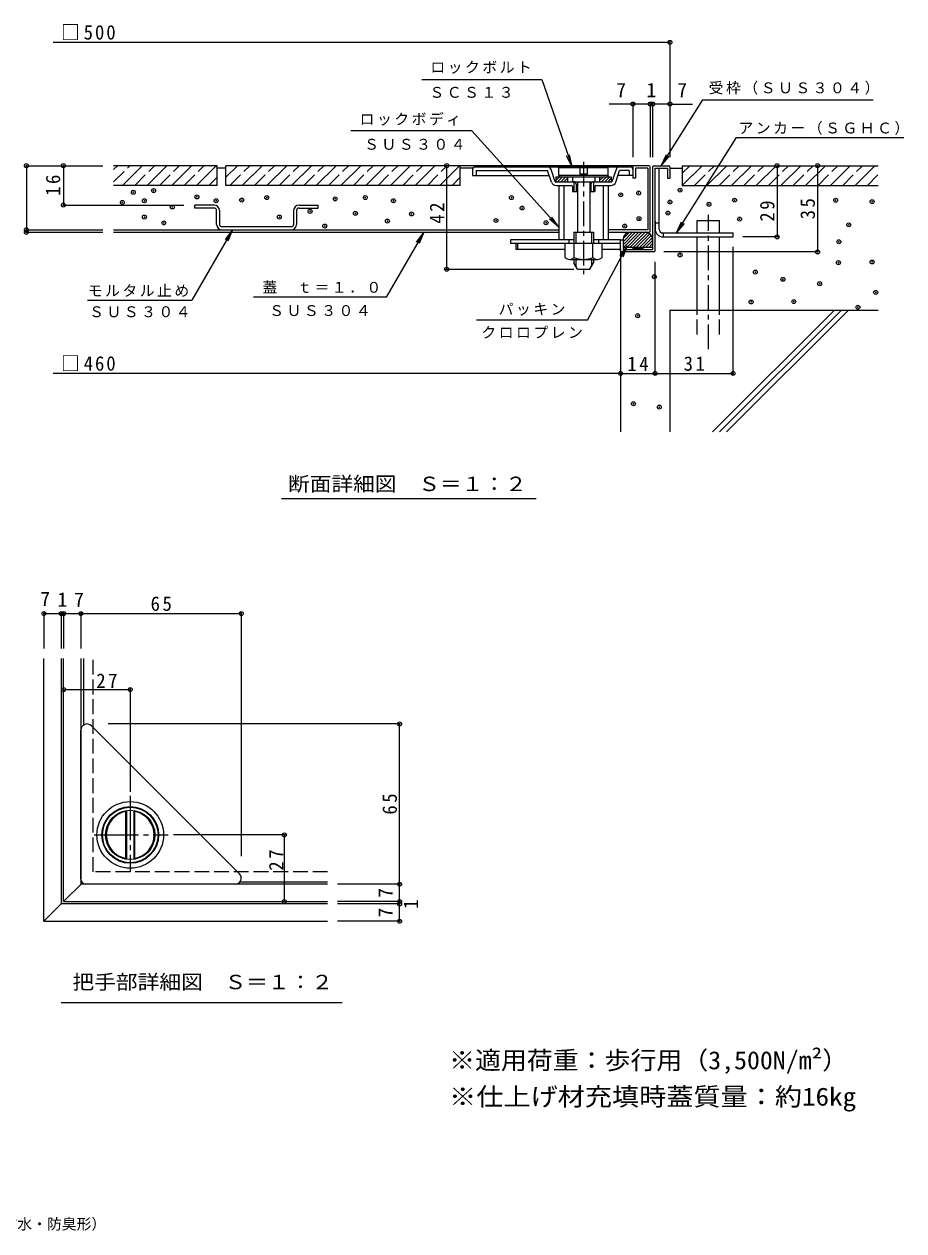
# Model space of a CAD drawing. Units: millimetres at full size; some dimension numbers follow another scale. Extents: x -346 to 373, y -274 to 250.
# Drawn here: x 16.6 to 373, y -264.2 to 225.2 of the extents above; entities that cross this region are included whole.
import ezdxf
from ezdxf.enums import TextEntityAlignment as Align

# ---------------------------------------------------------------- set-up
doc = ezdxf.new("R2010")
doc.units = ezdxf.units.MM
doc.header["$LTSCALE"] = 2
doc.header["$PDMODE"] = 32
doc.header["$PDSIZE"] = 1.6
for name, pattern in [('CHAIN1', [8, 5, -1, 1, -1]), ('CHAIN2', [12, 9, -1, 1, -1]), ('DASHED2', [3, 2, -1]), ('DASHED3', [4, 3, -1])]:
    doc.linetypes.add(name, pattern=pattern)
for name, color, linetype, lineweight in [('D-1', 2, 'Continuous', 9), ('D-2', 3, 'Continuous', 9), ('D-3', 2, 'Continuous', 9), ('D-4', 7, 'Continuous', 9), ('D-5', 7, 'Continuous', 9), ('D-6', 6, 'Continuous', 9)]:
    doc.layers.add(name, color=color, linetype=linetype, lineweight=lineweight)
for name, color, linetype in [('D-F', 2, 'Continuous'), ('F-4_F-4ﾚｲﾔ', 7, 'Continuous'), ('F-5_F-5ﾚｲﾔ', 3, 'Continuous')]:
    doc.layers.add(name, color=color, linetype=linetype)
doc.styles.add('ＭＳ ゴシック', font='')
doc.styles.get('ＭＳ ゴシック').set_extended_font_data('MS Gothic')

msp = doc.modelspace()

# ---------------------------------------------------------------- linework, layer by layer
at = {"layer": 'D-1'}
for p, q in [((271.252, 167.278), (271.252, 133.778)), ((271.747, 167.778), (277.752, 167.778)), ((272.252, 166.778), (277.252, 166.778)), ((272.252, 133.278), (272.252, 166.778)), ((273.852, 142.09), (273.852, 166.778)), ((277.252, 166.778), (277.252, 162.778)), ((278.252, 167.278), (278.252, 162.778)), ((277.252, 162.778), (278.252, 162.778)), ((272.252, 145.272), (272.252, 142.09)), ((272.252, 144.59), (273.852, 144.59)), ((258.252, 137.778), (259.252, 137.778)), ((258.252, 133.278), (258.252, 137.778)), ((259.252, 136.944), (263.086, 140.778)), ((259.252, 135.671), (264.359, 140.778)), ((259.252, 137.778), (259.252, 133.778)), ((259.29, 138.255), (261.775, 140.74)), ((259.631, 134.778), (265.631, 140.778)), ((260.904, 134.778), (266.904, 140.778)), ((262.177, 134.778), (268.177, 140.778)), ((262.252, 140.778), (268.252, 140.778)), ((263.45, 134.778), (269.271, 140.6)), ((264.722, 134.778), (270.092, 140.148)), ((265.995, 134.778), (270.712, 139.495)), ((267.268, 134.778), (271.126, 138.637)), ((268.541, 134.778), (271.252, 137.489)), ((275.452, 140.49), (275.452, 138.89)), ((275.452, 140.49), (303.852, 140.49)), ((275.452, 138.89), (303.852, 138.89)), ((303.852, 138.89), (303.852, 140.49)), ((271.752, 132.778), (258.752, 132.778)), ((259.252, 134.778), (271.252, 134.778)), ((259.252, 133.778), (271.252, 133.778)), ((263.252, 134.101), (263.929, 134.778)), ((263.252, 134.778), (263.252, 133.778)), ((263.636, 133.778), (264.636, 134.778)), ((264.343, 133.778), (265.343, 134.778)), ((265.051, 133.778), (266.051, 134.778)), ((265.758, 133.778), (266.758, 134.778)), ((266.465, 133.778), (267.252, 134.565)), ((267.172, 133.778), (267.252, 133.858)), ((267.252, 134.778), (267.252, 133.778)), ((269.813, 134.778), (271.252, 136.216)), ((271.086, 134.778), (271.252, 134.944)), ((24.56, -138.608), (24.56, -32.069)), ((31.56, -32.069), (31.56, -131.608)), ((139.533, -131.608), (31.56, -131.608))]:
    msp.add_line(p, q, dxfattribs=at)
at = {"layer": 'D-1', "linetype": 'DASHED3'}
for p, q in [((44.56, -118.608), (44.56, -32.069)), ((139.533, -118.608), (44.56, -118.608))]:
    msp.add_line(p, q, dxfattribs=at)
at = {"layer": 'D-1'}
msp.add_lwpolyline([(31.56, -131.608), (24.56, -138.608), (139.533, -138.608)], dxfattribs=at)
for centre, radius, start, end in [((271.752, 167.278), 0.5, 90, 180), ((277.752, 167.278), 0.5, 0, 90), ((275.452, 142.09), 3.2, 180, 270), ((275.452, 142.09), 1.6, 180, 270), ((262.252, 137.778), 3, 90, 180), ((268.252, 137.778), 3, 0, 90), ((258.752, 133.278), 0.5, 180, 270), ((271.752, 133.278), 0.5, 270, 0)]:
    msp.add_arc(centre, radius, start, end, dxfattribs=at)
at = {"layer": 'D-2'}
for p, q in [((199.252, 167.278), (262.252, 167.278)), ((233.552, 167.278), (233.252, 166.978)), ((233.252, 163.778), (233.252, 166.978)), ((233.252, 166.978), (253.252, 166.978)), ((253.252, 166.978), (252.952, 167.278)), ((253.252, 163.778), (253.252, 166.978)), ((263.252, 167.278), (263.252, 162.778)), ((269.752, 167.778), (263.752, 167.778)), ((264.252, 166.778), (264.252, 162.778)), ((269.252, 166.778), (264.252, 166.778)), ((269.252, 166.778), (269.252, 141.778)), ((270.252, 141.278), (270.252, 167.278)), ((198.251, 166.278), (198.251, 163.778)), ((198.251, 163.778), (229.171, 163.778)), ((198.251, 163.778), (229.17, 163.778)), ((199.751, 165.778), (199.751, 163.778)), ((199.751, 165.778), (228.671, 165.778)), ((230.215, 161.146), (228.671, 165.778)), ((231.752, 161.278), (230.094, 166.252)), ((232.002, 163.278), (232.002, 161.278)), ((232.002, 163.085), (232.195, 163.278)), ((232.002, 161.813), (233.467, 163.278)), ((232.002, 163.278), (236.752, 163.278)), ((232.74, 161.278), (234.74, 163.278)), ((233.752, 163.278), (233.252, 163.778)), ((253.252, 163.778), (233.252, 163.778)), ((233.752, 163.278), (252.752, 163.278)), ((234.013, 161.278), (236.013, 163.278)), ((235.286, 161.278), (236.752, 162.744)), ((236.752, 163.278), (236.752, 161.278)), ((238.752, 163.278), (238.752, 161.278)), ((247.752, 163.278), (247.752, 161.278)), ((249.752, 163.278), (249.752, 161.278)), ((249.752, 163.016), (250.014, 163.278)), ((249.752, 161.743), (251.286, 163.278)), ((249.752, 163.278), (254.502, 163.278)), ((250.559, 161.278), (252.559, 163.278)), ((251.832, 161.278), (253.832, 163.278)), ((253.252, 163.778), (252.752, 163.278)), ((253.105, 161.278), (254.502, 162.675)), ((254.502, 163.278), (254.502, 161.278)), ((256.41, 166.253), (254.752, 161.278)), ((256.289, 161.146), (257.833, 165.778)), ((263.252, 163.778), (257.333, 163.778)), ((261.752, 165.778), (257.833, 165.778)), ((261.752, 165.778), (261.752, 163.778)), ((263.252, 166.278), (263.252, 163.778)), ((264.252, 162.778), (263.252, 162.778)), ((231.752, 161.278), (254.752, 161.278)), ((232.112, 159.778), (238.252, 159.778)), ((233.252, 159.778), (233.252, 137.778)), ((235.252, 159.778), (235.252, 137.778)), ((236.559, 161.278), (236.752, 161.471)), ((239.252, 161.278), (239.252, 157.278)), ((240.252, 160.278), (240.252, 157.278)), ((240.752, 161.278), (240.752, 140.778)), ((245.752, 161.278), (245.752, 140.778)), ((245.752, 157.278), (247.752, 157.278)), ((246.252, 160.278), (246.252, 157.278)), ((247.252, 161.278), (247.252, 157.278)), ((247.752, 159.278), (247.752, 157.278)), ((248.252, 159.778), (254.391, 159.778)), ((251.252, 159.778), (251.252, 137.778)), ((253.252, 159.778), (253.252, 137.778)), ((254.378, 161.278), (254.502, 161.402)), ((52.825, 141.778), (233.252, 141.778)), ((52.825, 140.778), (233.252, 140.778)), ((213.704, 137.778), (213.704, 136.278)), ((239.252, 137.778), (213.704, 137.778)), ((237.252, 137.778), (237.252, 136.278)), ((239.252, 140.778), (247.252, 140.778)), ((239.252, 140.778), (239.252, 136.278)), ((240.064, 140.778), (240.064, 136.278)), ((246.44, 140.778), (246.44, 136.278)), ((247.252, 140.778), (247.252, 136.278)), ((258.252, 137.778), (247.252, 137.778)), ((249.252, 137.778), (249.252, 136.278)), ((269.252, 141.778), (253.252, 141.778)), ((253.252, 140.778), (269.752, 140.778)), ((258.252, 136.278), (213.704, 136.278)), ((215.748, 136.278), (215.748, 133.778)), ((235.752, 133.778), (215.748, 133.778)), ((216.455, 136.278), (216.455, 133.778)), ((235.752, 130.5), (235.752, 136.278)), ((239.505, 130.5), (239.505, 136.278)), ((246.999, 130.5), (246.999, 136.278)), ((250.752, 130.5), (250.752, 136.278)), ((258.252, 133.778), (250.752, 133.778)), ((237.628, 129.778), (248.875, 129.778)), ((239.252, 129.778), (239.252, 128.376)), ((240.752, 125.778), (239.252, 128.376)), ((240.064, 129.778), (240.064, 126.97)), ((245.752, 125.778), (247.252, 128.376)), ((246.44, 129.778), (246.44, 126.97)), ((247.252, 129.778), (247.252, 128.376)), ((240.752, 125.778), (245.752, 125.778)), ((32.56, -130.608), (32.56, -32.069)), ((39.56, -32.069), (39.56, -123.608)), ((40.56, -32.069), (40.56, -59.108)), ((39.56, -121.608), (39.56, -61.108)), ((103.828, -119.341), (43.828, -59.34)), ((58.06, -93.721), (57.76, -94.077)), ((57.76, -113.14), (57.76, -94.077)), ((58.06, -93.721), (58.06, -113.495)), ((61.06, -93.721), (61.06, -113.495)), ((61.06, -93.721), (61.36, -94.077)), ((61.36, -113.14), (61.36, -94.077)), ((57.76, -113.14), (58.06, -113.495)), ((61.36, -113.14), (61.06, -113.495)), ((40.146, -123.023), (32.56, -130.608)), ((139.533, -123.608), (39.56, -123.608)), ((95.317, -123.608), (41.56, -123.608)), ((102.06, -123.608), (95.317, -123.608)), ((104.06, -122.608), (139.533, -122.608)), ((32.56, -130.608), (139.533, -130.608))]:
    msp.add_line(p, q, dxfattribs=at)
at = {"layer": 'D-2', "linetype": 'DASHED2'}
for p, q in [((241.752, 166.978), (241.452, 167.278)), ((241.752, 166.978), (241.752, 164.278)), ((245.052, 167.278), (244.752, 166.978)), ((244.752, 166.978), (244.752, 164.278)), ((244.752, 164.278), (241.752, 164.278))]:
    msp.add_line(p, q, dxfattribs=at)
at = {"layer": 'D-2', "linetype": 'CHAIN1'}
msp.add_line((243.252, 169.319), (243.252, 123.82), dxfattribs=at)
at = {"layer": 'D-2', "linetype": 'CHAIN2'}
for p, q in [((59.56, -87.737), (59.56, -118.635)), ((44.914, -103.608), (74.936, -103.608))]:
    msp.add_line(p, q, dxfattribs=at)
at = {"layer": 'D-2'}
msp.add_lwpolyline([(238.752, 159.278), (238.752, 157.278), (240.752, 157.278)], dxfattribs=at)
for radius in [13.5, 11.5, 11.25, 10]:
    msp.add_circle((59.56, -103.608), radius, dxfattribs=at)
for centre, radius, start, end in [((199.252, 166.278), 1, 90, 180), ((228.671, 165.778), 1.5, 18.43449, 90), ((257.833, 165.778), 1.5, 90, 161.56551), ((262.252, 166.278), 1, 0, 90), ((263.752, 167.278), 0.5, 90, 180), ((269.752, 167.278), 0.5, 0, 90), ((232.112, 161.778), 0.5, 198.43449, 270), ((254.391, 161.778), 0.5, 270, 341.56551), ((232.112, 161.778), 2, 198.43449, 270), ((238.252, 159.278), 0.5, 0, 90), ((239.252, 160.278), 1, 0, 90), ((247.252, 160.278), 1, 90, 180), ((248.252, 159.278), 0.5, 90, 180), ((254.391, 161.778), 2, 270, 341.56551), ((269.752, 141.278), 0.5, 270, 0), ((237.628, 132.578), 2.8, 227.92537, 312.07443), ((243.252, 139.868), 10.089, 248.19786, 291.80214), ((248.875, 132.578), 2.8, 227.92572, 312.07428), ((42.06, -61.108), 2.5, 45, 180), ((59.56, -103.608), 9.7, 100.69363, 259.30637), ((59.56, -103.608), 9.7, 280.69363, 79.30637), ((41.56, -121.608), 2, 180, 270), ((102.06, -121.108), 2.5, 270, 45)]:
    msp.add_arc(centre, radius, start, end, dxfattribs=at)
at = {"layer": 'D-3'}
for p, q in [((85.752, 150.578), (85.752, 151.778)), ((93.552, 151.778), (85.752, 151.778)), ((127.952, 151.778), (135.752, 151.778)), ((135.752, 150.578), (135.752, 151.778)), ((93.552, 150.578), (85.752, 150.578)), ((94.552, 143.978), (94.552, 149.578)), ((95.752, 149.578), (95.752, 143.978)), ((125.752, 149.578), (125.752, 143.978)), ((126.952, 149.578), (126.952, 143.978)), ((127.952, 150.578), (135.752, 150.578)), ((124.752, 142.978), (96.752, 142.978))]:
    msp.add_line(p, q, dxfattribs=at)
for centre, radius, start, end in [((93.552, 149.578), 2.2, 0, 90), ((127.952, 149.578), 2.2, 90, 180), ((93.552, 149.578), 1, 0, 90), ((127.952, 149.578), 1, 90, 180), ((96.752, 143.978), 2.2, 180, 270), ((96.752, 143.978), 1, 180, 270), ((124.752, 143.978), 1, 270, 0), ((124.752, 143.978), 2.2, 270, 0)]:
    msp.add_arc(centre, radius, start, end, dxfattribs=at)
at = {"layer": 'D-4'}
for p, q in [((278.252, 217.778), (28.356, 217.778)), ((278.252, 218.178), (278.252, 171.278)), ((263.252, 192.778), (253.622, 192.778)), ((263.252, 193.178), (263.252, 171.286)), ((270.252, 192.778), (263.252, 192.778)), ((270.252, 193.178), (270.252, 171.278)), ((271.252, 192.778), (270.252, 192.778)), ((271.252, 193.178), (271.252, 171.278)), ((278.252, 192.778), (271.252, 192.778)), ((278.252, 192.778), (287.45, 192.778)), ((17.068, 167.778), (48.468, 167.778)), ((17.468, 167.778), (17.468, 141.778)), ((32.468, 167.778), (32.468, 151.778)), ((187.758, 167.778), (187.758, 125.778)), ((321.668, 167.778), (321.668, 138.89)), ((338.078, 167.778), (338.078, 132.778)), ((32.068, 151.778), (81.325, 151.778)), ((17.068, 141.778), (48.468, 141.778)), ((17.068, 140.778), (48.468, 140.778)), ((17.468, 141.778), (17.468, 140.778)), ((322.068, 138.89), (307.852, 138.89)), ((338.478, 132.778), (275.752, 132.778)), ((303.852, 83.118), (303.852, 134.89)), ((272.252, 83.118), (272.252, 128.778)), ((187.358, 125.778), (239.252, 125.778)), ((258.252, 83.518), (28.356, 83.518)), ((258.252, 83.518), (272.252, 83.518)), ((272.252, 83.518), (303.852, 83.518)), ((24.56, -13.436), (24.56, -28.069)), ((24.56, -13.836), (31.56, -13.836)), ((31.56, -13.436), (31.56, -28.069)), ((31.56, -13.836), (32.56, -13.836)), ((32.56, -13.436), (32.56, -28.069)), ((32.56, -13.836), (39.56, -13.836)), ((39.56, -13.436), (39.56, -28.069)), ((39.56, -13.836), (104.56, -13.836)), ((104.56, -13.436), (104.56, -112.215)), ((32.56, -44.64), (59.56, -44.64)), ((59.56, -44.24), (59.56, -86.108)), ((169.098, -58.608), (50.634, -58.608)), ((168.698, -123.608), (168.698, -58.608)), ((122.414, -103.608), (77.06, -103.608)), ((122.014, -130.608), (122.014, -103.608)), ((169.098, -123.608), (143.533, -123.608)), ((168.698, -130.608), (168.698, -123.608)), ((169.098, -130.608), (143.533, -130.608)), ((169.098, -131.608), (143.533, -131.608)), ((168.698, -131.608), (168.698, -130.608)), ((168.698, -138.608), (168.698, -131.608)), ((169.098, -138.608), (143.533, -138.608)), ((31.575, -171.493), (145.367, -171.493))]:
    msp.add_line(p, q, dxfattribs=at)
for p in [(278.252, 217.778), (263.252, 192.778), (270.252, 192.778), (271.252, 192.778), (278.252, 192.778), (17.468, 167.778), (32.468, 167.778), (187.758, 167.778), (321.668, 167.778), (338.078, 167.778), (32.468, 151.778), (17.468, 141.778), (17.468, 140.778), (321.668, 138.89), (338.078, 132.778), (187.758, 125.778), (258.252, 83.518), (272.252, 83.518), (303.852, 83.518), (24.56, -13.836), (31.56, -13.836), (32.56, -13.836), (39.56, -13.836), (104.56, -13.836), (32.56, -44.64), (59.56, -44.64), (168.698, -58.608), (122.014, -103.608), (168.698, -123.608), (122.014, -130.608), (168.698, -130.608), (168.698, -131.608), (168.698, -138.608)]:
    msp.add_point(p, dxfattribs=at)
at = {"layer": 'D-5'}
for p, q in [((274.752, 167.778), (291.572, 194.487)), ((291.572, 194.487), (360.543, 194.487)), ((197.92, 181.962), (148.884, 181.962)), ((197.92, 181.962), (233.252, 142.796)), ((280.898, 140.49), (305.291, 179.223)), ((305.291, 179.223), (373.038, 179.223)), ((238.627, 167.278), (236.386, 171.748)), ((274.752, 167.778), (276.841, 172.321)), ((274.752, 167.778), (277.946, 171.625)), ((233.252, 142.796), (230.416, 146.914)), ((233.252, 142.796), (229.447, 146.04)), ((280.898, 140.49), (282.988, 145.033)), ((280.898, 140.49), (284.092, 144.337)), ((101.034, 141.778), (84.571, 113.264)), ((101.034, 141.778), (97.99, 137.811)), ((101.034, 141.778), (99.121, 137.159)), ((178.508, 140.778), (163.315, 114.464)), ((178.508, 140.778), (175.464, 136.811)), ((178.508, 140.778), (176.594, 136.159)), ((244.869, 105.149), (260.919, 135.338)), ((260.919, 135.338), (258.015, 131.267)), ((260.919, 135.338), (259.168, 130.654)), ((42.25, 113.264), (84.571, 113.264)), ((163.315, 114.464), (109.459, 114.464)), ((244.869, 105.149), (199.813, 105.149)), ((120.906, 32.764), (224.046, 32.764))]:
    msp.add_line(p, q, dxfattribs=at)
msp.add_lwpolyline([(177.667, 202.661), (226.355, 202.661), (238.627, 167.278), (237.619, 172.176)], dxfattribs=at)
at = {"layer": 'D-6'}
for p, q in [((52.825, 166.175), (54.429, 167.778)), ((94.719, 167.778), (52.825, 167.778)), ((56.429, 159.778), (64.429, 167.778)), ((66.429, 159.778), (74.429, 167.778)), ((76.429, 159.778), (84.429, 167.778)), ((86.429, 159.778), (94.429, 167.778)), ((94.719, 159.778), (94.719, 167.778)), ((98.251, 166.778), (94.719, 166.778)), ((98.251, 163.068), (102.961, 167.778)), ((98.251, 159.778), (98.251, 167.778)), ((263.752, 167.778), (98.251, 167.778)), ((104.961, 159.778), (112.961, 167.778)), ((114.961, 159.778), (122.961, 167.778)), ((124.961, 159.778), (132.961, 167.778)), ((134.961, 159.778), (142.961, 167.778)), ((144.961, 159.778), (152.961, 167.778)), ((154.961, 159.778), (162.961, 167.778)), ((164.961, 159.778), (172.961, 167.778)), ((174.961, 159.778), (182.961, 167.778)), ((184.961, 159.778), (192.961, 167.778)), ((193.251, 159.778), (193.251, 167.778)), ((198.386, 166.778), (193.251, 166.778)), ((278.252, 166.778), (283.252, 166.778)), ((283.252, 164.778), (286.252, 167.778)), ((283.252, 159.778), (291.252, 167.778)), ((283.252, 167.778), (283.252, 159.778)), ((283.252, 167.778), (362.654, 167.778)), ((293.252, 159.778), (301.252, 167.778)), ((303.252, 159.778), (311.252, 167.778)), ((313.252, 159.778), (321.252, 167.778)), ((323.252, 159.778), (331.252, 167.778)), ((333.251, 159.778), (341.252, 167.778)), ((343.251, 159.778), (351.252, 167.778)), ((353.251, 159.778), (361.252, 167.778)), ((94.719, 159.778), (52.825, 159.778)), ((193.251, 159.778), (98.251, 159.778)), ((283.252, 159.778), (362.654, 159.778)), ((289.352, 145.49), (298.352, 145.49)), ((289.352, 140.49), (289.352, 145.49)), ((298.352, 140.49), (298.352, 145.49)), ((289.352, 109.248), (289.352, 138.89)), ((298.352, 109.248), (298.352, 138.89)), ((258.252, 133.778), (258.252, 59.81)), ((278.252, 109.248), (362.654, 109.248)), ((278.252, 109.248), (278.252, 59.81)), ((295.513, 59.81), (344.951, 109.248)), ((298.341, 59.81), (347.779, 109.248)), ((301.17, 59.81), (350.608, 109.248))]:
    msp.add_line(p, q, dxfattribs=at)
at = {"layer": 'D-6', "linetype": 'DASHED3'}
for p, q in [((52.825, 161.175), (59.429, 167.778)), ((61.429, 159.778), (69.429, 167.778)), ((71.429, 159.778), (79.429, 167.778)), ((81.429, 159.778), (89.429, 167.778)), ((99.961, 159.778), (107.961, 167.778)), ((109.961, 159.778), (117.961, 167.778)), ((119.961, 159.778), (127.961, 167.778)), ((129.961, 159.778), (137.961, 167.778)), ((139.961, 159.778), (147.961, 167.778)), ((149.961, 159.778), (157.961, 167.778)), ((159.961, 159.778), (167.961, 167.778)), ((169.961, 159.778), (177.961, 167.778)), ((179.961, 159.778), (187.961, 167.778)), ((288.252, 159.778), (296.252, 167.778)), ((298.252, 159.778), (306.252, 167.778)), ((308.252, 159.778), (316.252, 167.778)), ((318.252, 159.778), (326.252, 167.778)), ((328.252, 159.778), (336.252, 167.778)), ((338.251, 159.778), (346.251, 167.778)), ((348.251, 159.778), (356.252, 167.778)), ((91.429, 159.778), (94.719, 163.068)), ((189.961, 159.778), (193.251, 163.068)), ((358.251, 159.778), (362.654, 164.181)), ((289.352, 99.351), (289.352, 109.248)), ((298.352, 99.351), (298.352, 109.248))]:
    msp.add_line(p, q, dxfattribs=at)
at = {"layer": 'D-6', "linetype": 'CHAIN1'}
msp.add_line((293.852, 93.353), (293.852, 147.887), dxfattribs=at)
at = {"layer": 'D-6'}
for p in [(60.808, 156.995), (69.028, 157.686), (258.316, 155.962), (265.579, 156.657), (282.358, 157.845), (56.351, 152.859), (65.272, 153.567), (76.59, 151.026), (86.571, 155.096), (94.352, 153.567), (104.743, 153.83), (114.879, 154.85), (142.592, 154.313), (154.812, 154.853), (166.195, 153.567), (214.012, 154.828), (278.219, 153.01), (294.075, 152.147), (304.436, 153.795), (345.407, 153.776), (360.176, 153.207), (65.283, 146.951), (119.978, 146.951), (132.412, 149.291), (150.8, 148.435), (173.555, 148.2), (218.367, 150.574), (265.734, 146.293), (277.434, 148.536), (306.477, 146.102), (73.171, 144.584), (138.399, 143.304), (163.753, 145.316), (207.787, 145.556), (228.053, 144.629), (259.937, 143.259), (350.705, 143.797), (346.731, 136.909), (282.358, 131.563), (346.52, 128.47), (360.176, 128.728), (271.927, 122.715), (312.869, 124.625), (324.04, 121.691), (338.929, 119.915), (311.147, 112.507), (328.455, 112.684), (361.658, 116.393), (265.18, 106.912), (354.417, 110.388), (263.462, 71.241), (273.941, 69.866)]:
    msp.add_point(p, dxfattribs=at)

# ---------------------------------------------------------------- texts
at = {"layer": 'D-4', "color": 2, "style": 'ＭＳ ゴシック'}
for s, p in [('7', (256.496, 193.778)), ('1', (268.752, 193.778)), ('7', (281.247, 193.778)), ('7', (23.115, -12.571)), ('1', (30.06, -12.836)), ('7', (36.79, -12.936))]:
    msp.add_text(s, height=5.865, dxfattribs=at).set_placement(p, align=Align.BOTTOM_LEFT)
for s, p in [('7', (167.698, -129.108)), ('1', (177.945, -133.687)), ('7', (167.698, -137.108))]:
    msp.add_text(s, height=5.865, rotation=90, dxfattribs=at).set_placement(p, align=Align.BOTTOM_LEFT)
at = {"layer": 'D-4', "color": 2, "style": 'ＭＳ ゴシック', "width": 1.1}
msp.add_text('把手部詳細図\u3000Ｓ＝１：２', height=5.865, dxfattribs=at).set_placement((36.143, -167.943), align=Align.BOTTOM_LEFT)
at = {"layer": 'D-4', "color": 2, "char_height": 5.865, "attachment_point": 7, "style": 'ＭＳ ゴシック'}
for s, insert in [('\\T1.21;\\W0.95;□500', (31.486, 218.778)), ('\\T1.21;\\W0.95;□460', (31.486, 84.518)), ('\\T1.27;\\W0.95;14', (261.002, 84.518)), ('\\T1.27;\\W0.95;31', (283.802, 84.518)), ('\\T1.27;\\W0.95;65', (67.81, -12.836)), ('\\T1.27;\\W0.95;27', (45.782, -44.008))]:
    msp.add_mtext(s, dxfattribs=dict(at, insert=insert))
at = {"layer": 'D-4', "color": 2, "char_height": 5.865, "attachment_point": 7, "rotation": 90, "style": 'ＭＳ ゴシック'}
for s, insert in [('\\T1.27;\\W0.95;42', (186.773, 144.254)), ('\\T1.27;\\W0.95;29', (320.668, 145.084)), ('\\T1.27;\\W0.95;35', (337.078, 146.028)), ('\\T1.27;\\W0.95;65', (167.698, -95.358)), ('\\T1.27;\\W0.95;27', (121.635, -118.09))]:
    msp.add_mtext(s, dxfattribs=dict(at, insert=insert))
at = {"layer": 'D-5', "color": 2, "style": 'ＭＳ ゴシック', "width": 1.1}
msp.add_text('断面詳細図\u3000Ｓ＝１：２', height=5.865, dxfattribs=at).set_placement((123.476, 34.052), align=Align.BOTTOM_LEFT)
at = {"layer": 'D-5', "char_height": 4.399, "attachment_point": 7, "style": 'ＭＳ ゴシック'}
for s, insert in [('\\T1.17;ロックボルト', (181.179, 205.061)), ('\\T1.17;受枠（ＳＵＳ３０４）', (293.976, 196.565)), ('\\T1.17;ＳＣＳ１３', (180.806, 195.238)), ('\\T1.17;ロックボディ', (152.522, 183.998)), ('\\T1.17;アンカー（ＳＧＨＣ）', (306.044, 180.282)), ('\\T1.17;ＳＵＳ３０４', (154.342, 174.175)), ('\\T1.17;モルタル止め', (42.361, 114.615)), ('\\T1.17;蓋\u3000ｔ＝１．０', (113.154, 115.985)), ('\\T1.17;ＳＵＳ３０４', (42.911, 106.271)), ('\\T1.17;ＳＵＳ３０４', (115.887, 106.748)), ('\\T1.17;パッキン', (208.841, 106.941)), ('\\T1.17;クロロプレン', (201.841, 97.693))]:
    msp.add_mtext(s, dxfattribs=dict(at, insert=insert))
at = {"layer": 'D-F', "insert": (31.268, 155.528), "char_height": 5.865, "attachment_point": 7, "rotation": 90, "style": 'ＭＳ ゴシック'}
msp.add_mtext('\\T1.27;\\W0.95;16', dxfattribs=at)
at = {"layer": 'F-4_F-4ﾚｲﾔ', "style": 'ＭＳ ゴシック'}
msp.add_text('フロアーハッチ\u3000充填用（充填深さ：16mm）\u3000屋内外用\u3000密閉形（防水・防臭形）', height=4.399, dxfattribs=at).set_placement((-172.168, -264.904), align=Align.BOTTOM_LEFT)
at = {"layer": 'F-5_F-5ﾚｲﾔ', "style": 'ＭＳ ゴシック'}
for s, width, p in [('※適用荷重：歩行用（3,500N/m²）', 1.05, (188.772, -200.836)), ('※仕上げ材充填時蓋質量：約16kg', 1.1, (188.772, -215.588))]:
    msp.add_text(s, height=7.331, dxfattribs=dict(at, width=width)).set_placement(p, align=Align.BOTTOM_LEFT)

doc.saveas('drawing.dxf')
